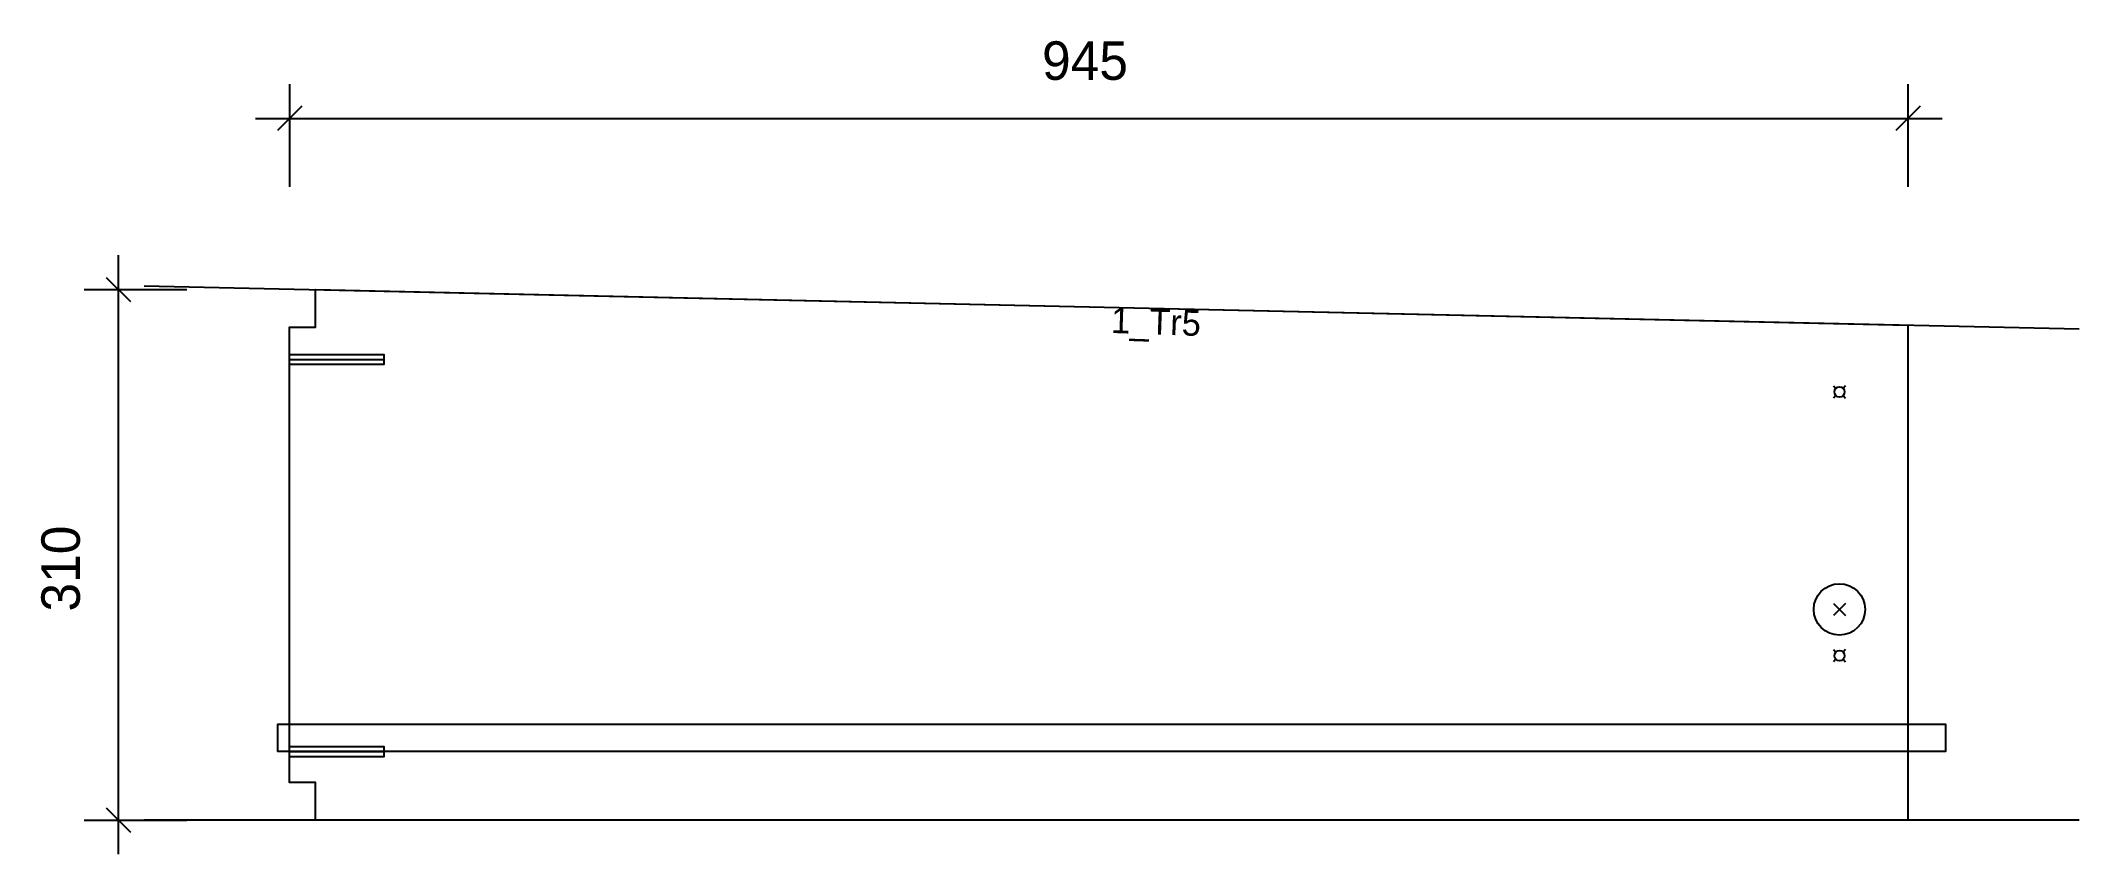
# Model space of a CAD drawing. Header units: millimetres. Extents: x -145 to 1045, y -20 to 455.
import ezdxf
from ezdxf.enums import TextEntityAlignment as Align

# ---------------------------------------------------------------- set-up
doc = ezdxf.new("R2010")
doc.units = ezdxf.units.MM
for name, color, linetype in [('CONTOUR', 7, 'CONTINUOUS'), ('CUT_RISER', 7, 'CONTINUOUS'), ('DIMLINES', 7, 'CONTINUOUS'), ('DIMLINESTEXT', 7, 'CONTINUOUS'), ('DRILLINGSOTHER', 7, 'CONTINUOUS'), ('DRILLINGSSIDE', 7, 'CONTINUOUS'), ('EXTRATREADBACKPROFILELINES', 7, 'CONTINUOUS'), ('EXTRATREADBACKPROFILELINESTEXT', 7, 'CONTINUOUS'), ('EXTRATREADFRONTPROFILELINES', 7, 'CONTINUOUS')]:
    doc.layers.add(name, color=color, linetype=linetype)

msp = doc.modelspace()

# ---------------------------------------------------------------- linework, layer by layer
at = {"layer": 'CONTOUR', "color": 0, "linetype": '0'}
msp.add_lwpolyline([(945, 289.17), (945, 0), (15, 0), (15, 22), (0, 22), (0, 287.902), (15, 287.902), (15, 309.902), (945, 289.17)], dxfattribs=at)
at = {"layer": 'CUT_RISER', "color": 1, "linetype": '1'}
msp.add_lwpolyline([(961, 40), (953, 40), (919.214, 40), (885.429, 40), (851.643, 40), (817.857, 40), (784.071, 40), (750.286, 40), (716.5, 40), (682.714, 40), (648.929, 40), (615.143, 40), (581.357, 40), (547.571, 40), (513.786, 40), (480, 40), (472, 40), (438.214, 40), (404.429, 40), (370.643, 40), (336.857, 40), (303.071, 40), (269.286, 40), (235.5, 40), (201.714, 40), (167.929, 40), (134.143, 40), (100.357, 40), (66.571, 40), (32.786, 40), (-1, 40), (-2.2, 40), (-7, 40), (-7, 43.2), (-7, 56), (-5.8, 56), (-1, 56), (7, 56), (39.897, 56), (72.793, 56), (105.69, 56), (138.586, 56), (171.483, 56), (204.379, 56), (237.276, 56), (270.172, 56), (303.069, 56), (335.966, 56), (368.862, 56), (401.759, 56), (434.655, 56), (467.552, 56), (500.448, 56), (533.345, 56), (566.241, 56), (599.138, 56), (632.034, 56), (664.931, 56), (697.828, 56), (730.724, 56), (763.621, 56), (796.517, 56), (829.414, 56), (862.31, 56), (895.207, 56), (928.103, 56), (961, 56), (962.2, 56), (967, 56), (967, 52.8), (967, 40), (965.8, 40), (961, 40)], dxfattribs=at)
at = {"layer": 'DIMLINES', "color": 0}
for p, q in [((0, 429.902), (0, 369.902)), ((945, 429.902), (945, 369.902)), ((7.071, 416.973), (-7.071, 402.831)), ((952.071, 416.973), (937.929, 402.831)), ((-20, 409.902), (965, 409.902)), ((-100, -20), (-100, 329.902)), ((-120, 309.902), (-60, 309.902)), ((-107.071, 316.973), (-92.929, 302.831)), ((-120, 0), (-60, 0)), ((-107.071, 7.071), (-92.929, -7.071))]:
    msp.add_line(p, q, dxfattribs=at)
at = {"layer": 'DRILLINGSOTHER', "color": 3}
for p, q in [((901.466, 253.597), (902.879, 252.183)), ((908.536, 253.597), (907.121, 252.183)), ((902.879, 247.941), (901.464, 246.526)), ((907.121, 247.941), (908.534, 246.526)), ((908.536, 126.527), (901.464, 119.456)), ((901.466, 126.527), (908.534, 119.456)), ((901.466, 99.536), (902.879, 98.121)), ((908.536, 99.536), (907.121, 98.121)), ((902.879, 93.879), (901.464, 92.464)), ((907.121, 93.879), (908.534, 92.464))]:
    msp.add_line(p, q, dxfattribs=at)
for centre, radius in [((905, 250.062), 3), ((905, 122.991), 15), ((905, 96), 3)]:
    msp.add_circle(centre, radius, dxfattribs=at)
at = {"layer": 'DRILLINGSSIDE', "color": 3}
for p, q in [((0, 269.01), (55, 269.01)), ((0, 40), (55, 40))]:
    msp.add_line(p, q, dxfattribs=at)
at = {"layer": 'DRILLINGSSIDE', "color": 3, "linetype": '3'}
for points in [[(0, 272.01), (55, 272.01), (55, 266.01), (0, 266.01)], [(0, 43), (55, 43), (55, 37), (0, 37)]]:
    msp.add_lwpolyline(points, dxfattribs=at)
at = {"layer": 'EXTRATREADBACKPROFILELINES', "color": 2}
msp.add_line((-84.975, 312.131), (1044.975, 286.942), dxfattribs=at)
at = {"layer": 'EXTRATREADFRONTPROFILELINES', "color": 2}
msp.add_line((1045, 0), (-85, 0), dxfattribs=at)

# ---------------------------------------------------------------- texts
at = {"layer": 'DIMLINESTEXT'}
msp.add_text('945', height=22.5, dxfattribs=at).set_placement((439.334, 454.902), align=Align.TOP_LEFT)
msp.add_text('310', height=22.5, rotation=90, dxfattribs=at).set_placement((-145, 121.785), align=Align.TOP_LEFT)
at = {"layer": 'EXTRATREADBACKPROFILELINESTEXT'}
msp.add_text('1_Tr5', height=15, rotation=358, dxfattribs=at).set_placement((480, 299.536), align=Align.TOP_LEFT)

doc.saveas('drawing.dxf')
